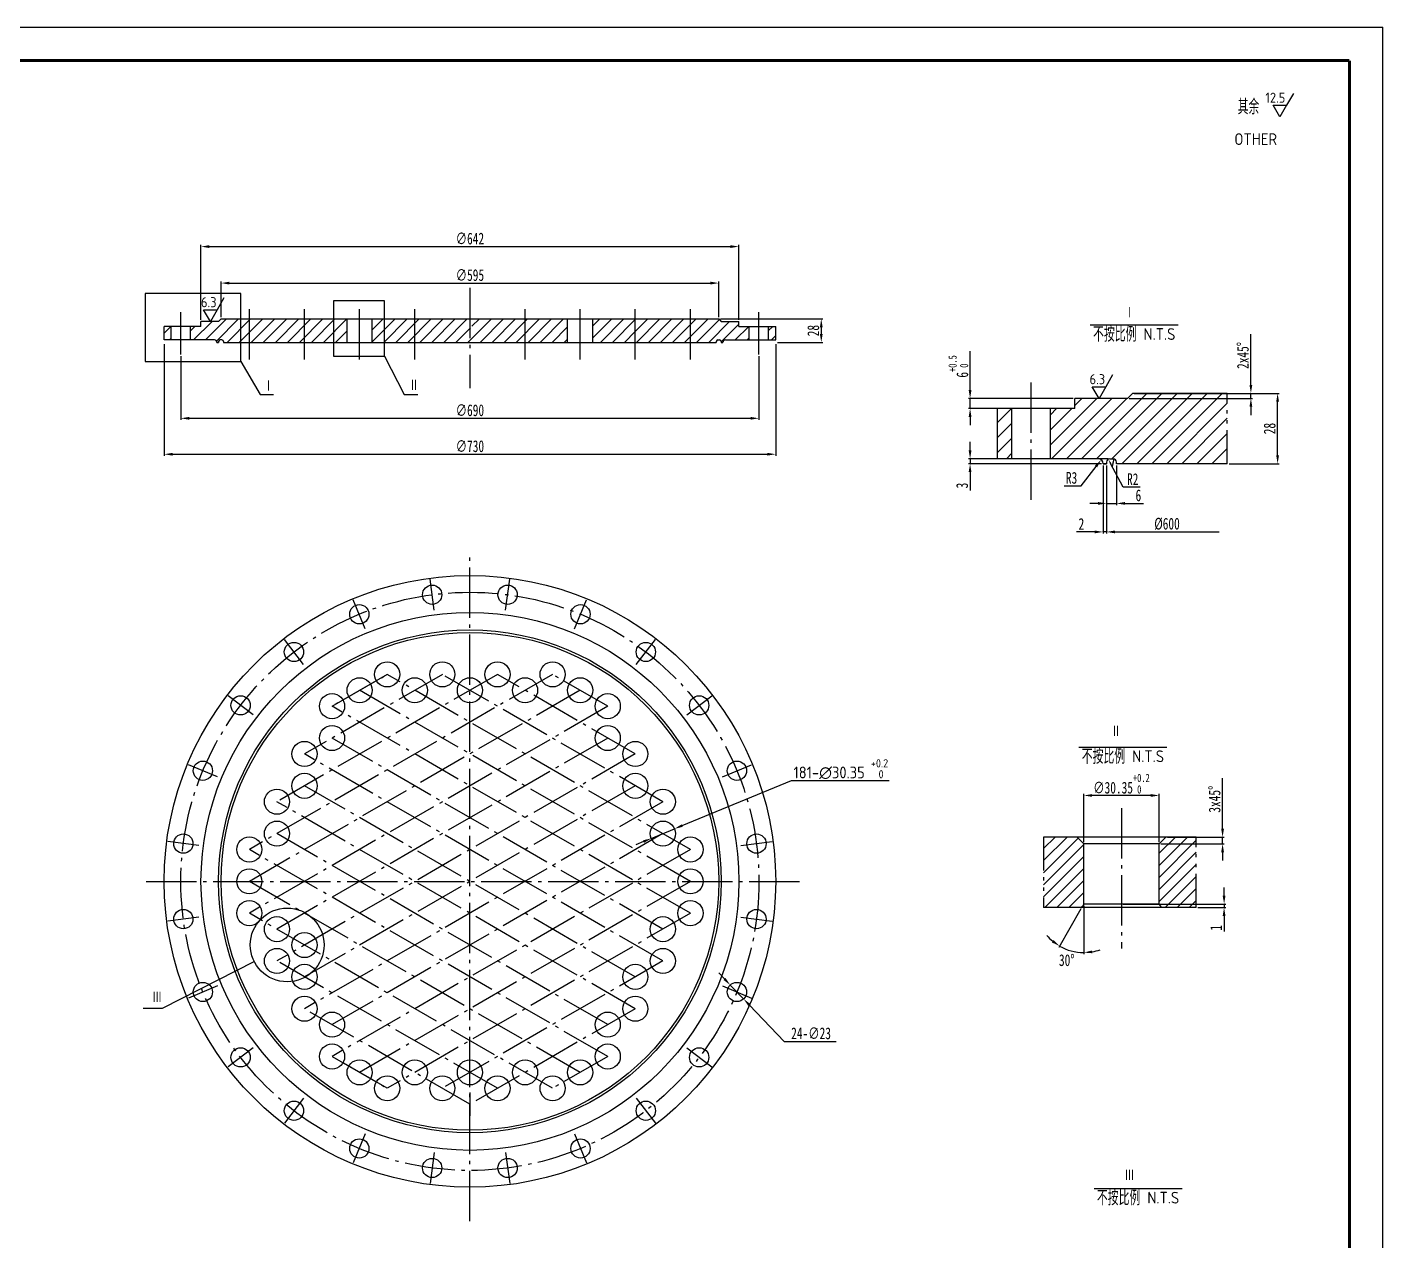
# Model space of a CAD drawing. Extents: x 3752 to 5058, y 2005 to 3221.
# Drawn here: x 4190.7 to 4595.3, y 2236.6 to 2598.7 of the extents above; entities that cross this region are included whole.
import ezdxf
from ezdxf.enums import TextEntityAlignment as Align

# ---------------------------------------------------------------- set-up
doc = ezdxf.new("R2010")
doc.units = 0
doc.linetypes.add('CENTER', pattern=[20, 15, -2, 1, -2])
doc.linetypes.add('DIVIDE', pattern=[18, 10, -2, 1, -2, 1, -2])
doc.layers.get('Defpoints').update_dxf_attribs({"linetype": 'CONTINUOUS'})
for name, color, linetype in [('1', 7, 'CONTINUOUS'), ('2', 1, 'CONTINUOUS'), ('3', 2, 'CENTER'), ('4', 6, 'DIVIDE')]:
    doc.layers.add(name, color=color, linetype=linetype)
doc.styles.add('ACISOTS', font='isocp.shx', dxfattribs={"height": 1, "bigfont": 'gbcbig.shx'})
doc.styles.add('HZ5', font='GungsuhChe.ttf', dxfattribs={"width": 0.75})
doc.dimstyles.new('2', dxfattribs={"dimtxt": 3.5, "dimasz": 2.5, "dimexe": 0.5, "dimexo": 0.5, "dimtad": 1, "dimdec": 0, "dimlfac": 2, "dimzin": 0, "dimdsep": 46, "dimtxsty": 'HZ5', "dimcen": 0, "dimadec": 0, "dimazin": 0, "dimtfac": 0.857143, "dimtdec": 0, "dimtmove": 0, "dimatfit": 0, "dimfxl": 0, "dimtvp": 1.5, "dimtolj": 1, "dimtzin": 0, "dimarcsym": 0})
doc.dimstyles.new('4', dxfattribs={"dimtxt": 3.5, "dimasz": 2.5, "dimexe": 0.5, "dimexo": 0.5, "dimtad": 1, "dimdec": 0, "dimlfac": 4, "dimzin": 0, "dimdsep": 46, "dimtxsty": 'HZ5', "dimcen": 0, "dimadec": 0, "dimazin": 0, "dimtfac": 0.857143, "dimtdec": 0, "dimtmove": 0, "dimatfit": 0, "dimfxl": 0, "dimtvp": 1.5, "dimtolj": 1, "dimtzin": 0, "dimarcsym": 0})
doc.dimstyles.new('副本2', dxfattribs={"dimtxt": 3.5, "dimasz": 2.5, "dimexe": 0.5, "dimexo": 0.5, "dimtad": 1, "dimtih": 1, "dimtoh": 1, "dimdec": 0, "dimlfac": 2, "dimzin": 0, "dimdsep": 46, "dimtxsty": 'HZ5', "dimcen": 0, "dimadec": 0, "dimazin": 0, "dimtfac": 0.857143, "dimtdec": 0, "dimtmove": 0, "dimatfit": 0, "dimfxl": 0, "dimtvp": 1.5, "dimtolj": 1, "dimtzin": 0, "dimarcsym": 0})
doc.dimstyles.new('副本4', dxfattribs={"dimtxt": 3.5, "dimasz": 2.5, "dimexe": 0.5, "dimexo": 0.5, "dimtad": 1, "dimtih": 1, "dimtoh": 1, "dimdec": 0, "dimlfac": 4, "dimzin": 0, "dimdsep": 46, "dimtxsty": 'HZ5', "dimcen": 0, "dimadec": 0, "dimazin": 0, "dimtfac": 0.857143, "dimtdec": 0, "dimtmove": 0, "dimatfit": 0, "dimfxl": 0, "dimtvp": 1.5, "dimtolj": 1, "dimtzin": 0, "dimarcsym": 0})

# ---------------------------------------------------------------- blocks, each defined once
blk = doc.blocks.new('*D100')
at = {"layer": '1', "color": 0, "lineweight": -2}
for p, q in [((4506.03, 2355.55), (4506.03, 2369.97)), ((4526.03, 2369.47), (4508.53, 2369.47)), ((4528.53, 2355.55), (4528.53, 2369.97))]:
    blk.add_line(p, q, dxfattribs=at)
at = {"layer": '1', "color": 0}
for points in [[(4508.53, 2369.89), (4508.53, 2369.06), (4506.03, 2369.47)], [(4526.03, 2369.89), (4526.03, 2369.06), (4528.53, 2369.47)]]:
    blk.add_solid(points, dxfattribs=at)
at = {"layer": 'Defpoints', "color": 0}
for p in [(4506.03, 2369.47), (4506.03, 2355.05), (4528.53, 2355.05)]:
    blk.add_point(p, dxfattribs=at)
at = {"layer": '1', "color": 0, "insert": (4517.28, 2372.96), "char_height": 3.5, "attachment_point": 5, "style": 'HZ5'}
blk.add_mtext('\\A1;\\A1;\\A0;∅30.35{\\H2.450000;\\S+0.2^  0;}', dxfattribs=at)
blk = doc.blocks.new('*D101')
at = {"layer": '1', "color": 0, "lineweight": -2}
for p, q in [((4547.91, 2339.55), (4547.91, 2342.05)), ((4517.78, 2337.05), (4548.41, 2337.05)), ((4540.1, 2336.05), (4548.41, 2336.05)), ((4547.91, 2337.05), (4547.91, 2336.05)), ((4547.91, 2333.55), (4547.91, 2328.93))]:
    blk.add_line(p, q, dxfattribs=at)
at = {"layer": '1', "color": 0}
for points in [[(4547.49, 2339.55), (4548.32, 2339.55), (4547.91, 2337.05)], [(4547.49, 2333.55), (4548.32, 2333.55), (4547.91, 2336.05)]]:
    blk.add_solid(points, dxfattribs=at)
at = {"layer": 'Defpoints', "color": 0}
for p in [(4517.28, 2337.05), (4539.6, 2336.05), (4547.91, 2336.05)]:
    blk.add_point(p, dxfattribs=at)
at = {"layer": '1', "color": 0, "insert": (4545.53, 2329.99), "char_height": 3.5, "attachment_point": 5, "rotation": 90, "style": 'HZ5'}
blk.add_mtext('\\A1;1', dxfattribs=at)
blk = doc.blocks.new('*D102')
at = {"layer": '1', "color": 0}
for p, q in [((4505.2, 2335.62), (4498.55, 2324.1)), ((4506.03, 2336.55), (4506.03, 2322.1))]:
    blk.add_line(p, q, dxfattribs=at)
for start, end in [(220.1531, 230.0766), (240, 270), (279.9234, 289.8469)]:
    blk.add_arc((4506.03, 2337.05), 14.45, start, end, dxfattribs=at)
for points in [[(4496.99, 2326.31), (4496.52, 2325.63), (4498.8, 2324.54)], [(4508.56, 2322.4), (4508.49, 2323.23), (4506.03, 2322.6)]]:
    blk.add_solid(points, dxfattribs=at)
at = {"layer": 'Defpoints', "color": 0}
for p in [(4506.03, 2355.05), (4505.45, 2336.05), (4506.03, 2337.05), (4506.03, 2337.05), (4503.52, 2322.82)]:
    blk.add_point(p, dxfattribs=at)
at = {"layer": '1', "color": 0, "insert": (4500.95, 2320.31), "char_height": 3.5, "attachment_point": 5, "style": 'HZ5'}
blk.add_mtext('\\A1;30°', dxfattribs=at)
blk = doc.blocks.new('*D103')
at = {"layer": '1', "color": 0, "lineweight": -2}
for p, q in [((4398.81, 2314.73), (4397.09, 2316.54)), ((4400.54, 2312.92), (4404.51, 2308.76)), ((4406.24, 2306.95), (4416.59, 2296.11)), ((4416.59, 2296.11), (4432.09, 2296.11))]:
    blk.add_line(p, q, dxfattribs=at)
at = {"layer": '1', "color": 0}
for points in [[(4399.12, 2315.02), (4398.51, 2314.44), (4400.54, 2312.92)], [(4406.54, 2307.24), (4405.93, 2306.66), (4404.51, 2308.76)]]:
    blk.add_solid(points, dxfattribs=at)
at = {"layer": 'Defpoints', "color": 0}
for p in [(4400.54, 2312.92), (4404.51, 2308.76)]:
    blk.add_point(p, dxfattribs=at)
at = {"layer": '1', "color": 0, "insert": (4424.65, 2298.49), "char_height": 3.5, "attachment_point": 5, "style": 'HZ5'}
blk.add_mtext('\\A1;24-∅23', dxfattribs=at)
blk = doc.blocks.new('*D104')
at = {"layer": '1', "color": 0, "lineweight": -2}
for p, q in [((4547.45, 2359.55), (4547.45, 2374.68)), ((4529.03, 2355.05), (4547.95, 2355.05)), ((4531.03, 2357.05), (4547.95, 2357.05)), ((4547.45, 2355.05), (4547.45, 2357.05)), ((4547.45, 2352.55), (4547.45, 2350.05))]:
    blk.add_line(p, q, dxfattribs=at)
at = {"layer": '1', "color": 0}
for points in [[(4547.03, 2359.55), (4547.87, 2359.55), (4547.45, 2357.05)], [(4547.03, 2352.55), (4547.87, 2352.55), (4547.45, 2355.05)]]:
    blk.add_solid(points, dxfattribs=at)
at = {"layer": 'Defpoints', "color": 0}
for p in [(4528.53, 2355.05), (4530.53, 2357.05), (4547.45, 2357.05)]:
    blk.add_point(p, dxfattribs=at)
at = {"layer": '1', "color": 0, "insert": (4545.08, 2368.36), "char_height": 3.5, "attachment_point": 5, "rotation": 90, "style": 'HZ5'}
blk.add_mtext('\\A1;3x45%%d', dxfattribs=at)
blk = doc.blocks.new('*D105')
at = {"layer": '1', "color": 0, "lineweight": -2}
for p, q in [((4231.59, 2504.15), (4231.59, 2470.77)), ((4414.09, 2504.15), (4414.09, 2470.77)), ((4234.09, 2471.27), (4411.59, 2471.27))]:
    blk.add_line(p, q, dxfattribs=at)
at = {"layer": '1', "color": 0}
for points in [[(4234.09, 2471.69), (4234.09, 2470.86), (4231.59, 2471.27)], [(4411.59, 2471.69), (4411.59, 2470.86), (4414.09, 2471.27)]]:
    blk.add_solid(points, dxfattribs=at)
at = {"layer": 'Defpoints', "color": 0}
for p in [(4231.59, 2504.65), (4414.09, 2504.65), (4414.09, 2471.27)]:
    blk.add_point(p, dxfattribs=at)
at = {"layer": '1', "color": 0, "insert": (4322.84, 2473.65), "char_height": 3.5, "attachment_point": 5, "style": 'HZ5'}
blk.add_mtext('\\A1;\\A1;∅730', dxfattribs=at)
blk = doc.blocks.new('*D106')
at = {"layer": '1', "color": 0, "lineweight": -2}
for p, q in [((4236.59, 2500.53), (4236.59, 2481.49)), ((4409.09, 2500.53), (4409.09, 2481.49)), ((4239.09, 2481.99), (4406.59, 2481.99))]:
    blk.add_line(p, q, dxfattribs=at)
at = {"layer": '1', "color": 0}
for points in [[(4239.09, 2482.41), (4239.09, 2481.58), (4236.59, 2481.99)], [(4406.59, 2482.41), (4406.59, 2481.58), (4409.09, 2481.99)]]:
    blk.add_solid(points, dxfattribs=at)
at = {"layer": 'Defpoints', "color": 0}
for p in [(4236.59, 2501.03), (4409.09, 2501.03), (4409.09, 2481.99)]:
    blk.add_point(p, dxfattribs=at)
at = {"layer": '1', "color": 0, "insert": (4322.84, 2484.37), "char_height": 3.5, "attachment_point": 5, "style": 'HZ5'}
blk.add_mtext('\\A1;\\A1;∅690', dxfattribs=at)
blk = doc.blocks.new('*D107')
at = {"layer": '1', "color": 0, "lineweight": -2}
for p, q in [((4242.59, 2511.4), (4242.59, 2533.72)), ((4245.09, 2533.22), (4400.59, 2533.22)), ((4403.09, 2511.4), (4403.09, 2533.72))]:
    blk.add_line(p, q, dxfattribs=at)
at = {"layer": '1', "color": 0}
for points in [[(4245.09, 2533.64), (4245.09, 2532.8), (4242.59, 2533.22)], [(4400.59, 2533.64), (4400.59, 2532.8), (4403.09, 2533.22)]]:
    blk.add_solid(points, dxfattribs=at)
at = {"layer": 'Defpoints', "color": 0}
for p in [(4403.09, 2533.22), (4242.59, 2510.9), (4403.09, 2510.9)]:
    blk.add_point(p, dxfattribs=at)
at = {"layer": '1', "color": 0, "insert": (4322.84, 2535.6), "char_height": 3.5, "attachment_point": 5, "style": 'HZ5'}
blk.add_mtext('\\A1;∅642', dxfattribs=at)
blk = doc.blocks.new('*D108')
at = {"layer": '1', "color": 0, "lineweight": -2}
for p, q in [((4248.59, 2512.15), (4248.59, 2522.83)), ((4251.09, 2522.33), (4394.59, 2522.33)), ((4397.09, 2512.15), (4397.09, 2522.83))]:
    blk.add_line(p, q, dxfattribs=at)
at = {"layer": '1', "color": 0}
for points in [[(4251.09, 2522.75), (4251.09, 2521.91), (4248.59, 2522.33)], [(4394.59, 2522.75), (4394.59, 2521.91), (4397.09, 2522.33)]]:
    blk.add_solid(points, dxfattribs=at)
at = {"layer": 'Defpoints', "color": 0}
for p in [(4397.09, 2522.33), (4248.59, 2511.65), (4397.09, 2511.65)]:
    blk.add_point(p, dxfattribs=at)
at = {"layer": '1', "color": 0, "insert": (4322.84, 2524.7), "char_height": 3.5, "attachment_point": 5, "style": 'HZ5'}
blk.add_mtext('\\A1;\\A1;∅595', dxfattribs=at)
blk = doc.blocks.new('*D109')
at = {"layer": '1', "color": 0, "lineweight": -2}
for p, q in [((4397.59, 2511.65), (4428.19, 2511.65)), ((4427.69, 2509.15), (4427.69, 2507.15)), ((4414.59, 2504.65), (4428.19, 2504.65))]:
    blk.add_line(p, q, dxfattribs=at)
at = {"layer": '1', "color": 0}
for points in [[(4427.28, 2509.15), (4428.11, 2509.15), (4427.69, 2511.65)], [(4427.28, 2507.15), (4428.11, 2507.15), (4427.69, 2504.65)]]:
    blk.add_solid(points, dxfattribs=at)
at = {"layer": 'Defpoints', "color": 0}
for p in [(4397.09, 2511.65), (4414.09, 2504.65), (4427.69, 2504.65)]:
    blk.add_point(p, dxfattribs=at)
at = {"layer": '1', "color": 0, "insert": (4425.32, 2508.15), "char_height": 3.5, "attachment_point": 5, "rotation": 90, "style": 'HZ5'}
blk.add_mtext('\\A1;28', dxfattribs=at)
blk = doc.blocks.new('*D162')
at = {"layer": '1', "color": 0, "lineweight": -2}
for p, q in [((4512.82, 2467.93), (4512.82, 2456.1)), ((4515.82, 2467.93), (4515.82, 2456.1)), ((4510.32, 2456.6), (4507.82, 2456.6)), ((4512.82, 2456.6), (4515.82, 2456.6)), ((4518.32, 2456.6), (4523.82, 2456.6))]:
    blk.add_line(p, q, dxfattribs=at)
at = {"layer": '1', "color": 0}
for points in [[(4510.32, 2457.02), (4510.32, 2456.19), (4512.82, 2456.6)], [(4518.32, 2457.02), (4518.32, 2456.19), (4515.82, 2456.6)]]:
    blk.add_solid(points, dxfattribs=at)
at = {"layer": 'Defpoints', "color": 0}
for p in [(4512.82, 2468.43), (4515.82, 2468.43), (4515.82, 2456.6)]:
    blk.add_point(p, dxfattribs=at)
at = {"layer": '1', "color": 0, "insert": (4522.32, 2458.98), "char_height": 3.5, "attachment_point": 5, "style": 'HZ5'}
blk.add_mtext('\\A1;6', dxfattribs=at)
blk = doc.blocks.new('*D160')
at = {"layer": '1', "color": 0, "lineweight": -2}
for p, q in [((4472.1, 2472.43), (4472.1, 2474.93)), ((4513.32, 2469.93), (4471.6, 2469.93)), ((4511.32, 2468.43), (4471.6, 2468.43)), ((4472.1, 2469.93), (4472.1, 2468.43)), ((4472.1, 2465.93), (4472.1, 2460.43))]:
    blk.add_line(p, q, dxfattribs=at)
at = {"layer": '1', "color": 0}
for points in [[(4471.68, 2472.43), (4472.52, 2472.43), (4472.1, 2469.93)], [(4471.68, 2465.93), (4472.52, 2465.93), (4472.1, 2468.43)]]:
    blk.add_solid(points, dxfattribs=at)
at = {"layer": 'Defpoints', "color": 0}
for p in [(4472.1, 2468.43), (4511.82, 2468.43), (4513.82, 2469.93)]:
    blk.add_point(p, dxfattribs=at)
at = {"layer": '1', "color": 0, "insert": (4469.73, 2461.93), "char_height": 3.5, "attachment_point": 5, "rotation": 90, "style": 'HZ5'}
blk.add_mtext('\\A1;3', dxfattribs=at)
blk = doc.blocks.new('*D159')
at = {"layer": '1', "color": 0, "lineweight": -2}
for p, q in [((4511.82, 2467.93), (4511.82, 2447.6)), ((4512.82, 2467.93), (4512.82, 2447.6)), ((4509.32, 2448.1), (4503.82, 2448.1)), ((4512.82, 2448.1), (4511.82, 2448.1)), ((4515.32, 2448.1), (4517.82, 2448.1))]:
    blk.add_line(p, q, dxfattribs=at)
at = {"layer": '1', "color": 0}
for points in [[(4509.32, 2448.52), (4509.32, 2447.68), (4511.82, 2448.1)], [(4515.32, 2448.52), (4515.32, 2447.68), (4512.82, 2448.1)]]:
    blk.add_solid(points, dxfattribs=at)
at = {"layer": 'Defpoints', "color": 0}
for p in [(4511.82, 2468.43), (4512.82, 2468.43), (4511.82, 2448.1)]:
    blk.add_point(p, dxfattribs=at)
at = {"layer": '1', "color": 0, "insert": (4505.32, 2450.48), "char_height": 3.5, "attachment_point": 5, "style": 'HZ5'}
blk.add_mtext('\\A1;2', dxfattribs=at)
blk = doc.blocks.new('*D155')
at = {"layer": '1', "color": 0}
for p, q in [((4505.21, 2461.84), (4509.7, 2467.64)), ((4500.21, 2461.84), (4505.21, 2461.84))]:
    blk.add_line(p, q, dxfattribs=at)
blk.add_solid([(4509.37, 2467.89), (4510.03, 2467.38), (4511.23, 2469.61)], dxfattribs=at)
at = {"layer": 'Defpoints', "color": 0}
for p in [(4510.32, 2468.43), (4511.23, 2469.61)]:
    blk.add_point(p, dxfattribs=at)
at = {"layer": '1', "color": 0, "insert": (4502.39, 2464.21), "char_height": 3.5, "attachment_point": 5, "style": 'HZ5'}
blk.add_mtext('\\A1;R3', dxfattribs=at)
blk = doc.blocks.new('*D158')
at = {"layer": '1', "color": 0, "lineweight": -2}
for p, q in [((4472.1, 2490.43), (4472.1, 2502.01)), ((4502.82, 2487.93), (4471.6, 2487.93)), ((4502.82, 2484.93), (4471.6, 2484.93)), ((4472.1, 2484.93), (4472.1, 2487.93)), ((4472.1, 2482.43), (4472.1, 2479.93))]:
    blk.add_line(p, q, dxfattribs=at)
at = {"layer": '1', "color": 0}
for points in [[(4471.68, 2490.43), (4472.52, 2490.43), (4472.1, 2487.93)], [(4471.68, 2482.43), (4472.52, 2482.43), (4472.1, 2484.93)]]:
    blk.add_solid(points, dxfattribs=at)
at = {"layer": 'Defpoints', "color": 0}
for p in [(4472.1, 2487.93), (4503.32, 2487.93), (4503.32, 2484.93)]:
    blk.add_point(p, dxfattribs=at)
at = {"layer": '1', "color": 0, "insert": (4468.62, 2497.47), "char_height": 3.5, "attachment_point": 5, "rotation": 90, "style": 'HZ5'}
blk.add_mtext('\\A1;\\A0;6{\\H2.450000;\\S+0.5^  0;}', dxfattribs=at)
blk = doc.blocks.new('*D157')
at = {"layer": '1', "color": 0, "lineweight": -2}
for p, q in [((4555.9, 2491.93), (4555.9, 2507.05)), ((4521.07, 2489.43), (4556.4, 2489.43)), ((4555.9, 2487.93), (4555.9, 2489.43)), ((4519.57, 2487.93), (4556.4, 2487.93)), ((4555.9, 2485.43), (4555.9, 2482.93))]:
    blk.add_line(p, q, dxfattribs=at)
at = {"layer": '1', "color": 0}
for points in [[(4555.48, 2491.93), (4556.32, 2491.93), (4555.9, 2489.43)], [(4555.48, 2485.43), (4556.32, 2485.43), (4555.9, 2487.93)]]:
    blk.add_solid(points, dxfattribs=at)
at = {"layer": 'Defpoints', "color": 0}
for p in [(4520.57, 2489.43), (4555.9, 2489.43), (4519.07, 2487.93)]:
    blk.add_point(p, dxfattribs=at)
at = {"layer": '1', "color": 0, "insert": (4553.53, 2500.74), "char_height": 3.5, "attachment_point": 5, "rotation": 90, "style": 'HZ5'}
blk.add_mtext('\\A1;2x45%%d', dxfattribs=at)
blk = doc.blocks.new('*D156')
at = {"layer": '1', "color": 0, "lineweight": -2}
for p, q in [((4549.37, 2489.43), (4564.37, 2489.43)), ((4563.87, 2470.93), (4563.87, 2486.93)), ((4549.37, 2468.43), (4564.37, 2468.43))]:
    blk.add_line(p, q, dxfattribs=at)
at = {"layer": '1', "color": 0}
for points in [[(4563.46, 2486.93), (4564.29, 2486.93), (4563.87, 2489.43)], [(4563.46, 2470.93), (4564.29, 2470.93), (4563.87, 2468.43)]]:
    blk.add_solid(points, dxfattribs=at)
at = {"layer": 'Defpoints', "color": 0}
for p in [(4548.87, 2489.43), (4563.87, 2489.43), (4548.87, 2468.43)]:
    blk.add_point(p, dxfattribs=at)
at = {"layer": '1', "color": 0, "insert": (4561.5, 2478.93), "char_height": 3.5, "attachment_point": 5, "rotation": 90, "style": 'HZ5'}
blk.add_mtext('\\A1;28', dxfattribs=at)
blk = doc.blocks.new('*D161')
at = {"layer": '1', "color": 0, "lineweight": -2}
for p, q in [((4512.82, 2467.93), (4512.82, 2447.6)), ((4515.32, 2448.1), (4546.45, 2448.1))]:
    blk.add_line(p, q, dxfattribs=at)
at = {"layer": '1', "color": 0}
blk.add_solid([(4515.32, 2448.52), (4515.32, 2447.68), (4512.82, 2448.1)], dxfattribs=at)
at = {"layer": 'Defpoints', "color": 0}
for p in [(4512.82, 2468.43), (4546.45, 2448.1), (4546.45, 2448.1)]:
    blk.add_point(p, dxfattribs=at)
at = {"layer": '1', "color": 0, "insert": (4530.88, 2450.48), "char_height": 3.5, "attachment_point": 5, "style": 'HZ5'}
blk.add_mtext('\\A1;%%c600', dxfattribs=at)
blk = doc.blocks.new('_None')
blk = doc.blocks.new('*D154')
at = {"layer": '1', "color": 0}
for p, q in [((4517.83, 2461.47), (4514.05, 2468.49)), ((4522.83, 2461.47), (4517.83, 2461.47))]:
    blk.add_line(p, q, dxfattribs=at)
blk.add_solid([(4514.27, 2468.6), (4513.83, 2468.37), (4513.34, 2469.81)], dxfattribs=at)
at = {"layer": 'Defpoints', "color": 0}
for p in [(4513.34, 2469.81), (4513.82, 2468.93)]:
    blk.add_point(p, dxfattribs=at)
at = {"layer": '1', "color": 0, "insert": (4520.64, 2463.84), "char_height": 3.5, "attachment_point": 5, "style": 'HZ5'}
blk.add_mtext('\\A1;R2', dxfattribs=at)

msp = doc.modelspace()

# ---------------------------------------------------------------- hatches: boundary and pattern name
at = {"layer": '1'}
h = msp.add_hatch(dxfattribs=at)
h.set_pattern_fill('ANSI31', color=256, scale=0.8, style=0)
h.paths.add_polyline_path([(4322.84, 2511.648), (4306.386, 2511.648), (4306.386, 2504.648), (4322.263, 2504.648), (4322.84, 2505.225)])
h.paths.add_polyline_path([(4306.386, 2511.648), (4297.371, 2511.648), (4297.371, 2504.648), (4306.386, 2504.648)])
h.paths.add_polyline_path([(4297.371, 2511.648), (4293.681, 2511.648), (4293.681, 2504.648), (4297.371, 2504.648)])
h.paths.add_polyline_path([(4286.181, 2511.648), (4282.176, 2511.648), (4282.176, 2504.648), (4286.181, 2504.648)])
h.paths.add_polyline_path([(4282.176, 2511.648), (4273.477, 2511.648), (4273.477, 2504.648), (4282.176, 2504.648)])
h.paths.add_polyline_path([(4273.477, 2511.648), (4257.023, 2511.648), (4257.023, 2504.648), (4273.477, 2504.648)])
h.paths.add_polyline_path([(4257.023, 2511.648), (4254.451, 2511.648), (4254.451, 2504.648), (4257.023, 2504.648)])
h.paths.add_polyline_path([(4254.451, 2511.648), (4248.59, 2511.648), (4247.84, 2510.898), (4242.59, 2510.898), (4242.59, 2509.398), (4239.465, 2509.398), (4239.465, 2505.398), (4246.59, 2505.398, -0.4142136), (4247.34, 2504.648), (4247.84, 2504.648), (4247.84, 2504.898, -0.4142136), (4248.34, 2505.398), (4248.84, 2505.398, -0.4142136), (4249.34, 2504.898), (4249.34, 2504.648), (4254.451, 2504.648)])
h.paths.add_polyline_path([(4233.715, 2509.398), (4231.59, 2509.398), (4231.59, 2505.398), (4233.715, 2505.398)])
h = msp.add_hatch(dxfattribs=at)
h.set_pattern_fill('ANSI31', color=256, scale=0.8, style=0)
h.set_pattern_definition([(45, (2323.186, 1633.491), (-1.7960512, 1.7960512), [])])
h.paths.add_polyline_path([(4339.295, 2504.648), (4339.295, 2511.648), (4322.84, 2511.648), (4322.84, 2509.798), (4323.965, 2509.148), (4323.965, 2508.398), (4324.34, 2508.398), (4324.34, 2504.648)])
h.paths.add_polyline_path([(4351.999, 2504.648), (4351.999, 2511.648), (4339.295, 2511.648), (4339.295, 2504.648)])
h.paths.add_polyline_path([(4372.204, 2504.648), (4372.204, 2511.648), (4359.499, 2511.648), (4359.499, 2504.648)])
h = msp.add_hatch(dxfattribs=at)
h.set_pattern_fill('ANSI31', color=256, scale=0.8, style=0)
h.paths.add_polyline_path([(4388.658, 2511.648), (4372.204, 2511.648), (4372.204, 2504.648), (4388.658, 2504.648)])
h.paths.add_polyline_path([(4406.215, 2509.398), (4403.09, 2509.398), (4403.09, 2510.898), (4397.84, 2510.898), (4397.09, 2511.648), (4388.658, 2511.648), (4388.658, 2504.648), (4396.34, 2504.648), (4396.34, 2504.898, -0.4142136), (4396.84, 2505.398), (4397.34, 2505.398, -0.4142136), (4397.84, 2504.898), (4397.84, 2504.648), (4398.34, 2504.648, -0.4142136), (4399.09, 2505.398), (4406.215, 2505.398)])
h.paths.add_polyline_path([(4414.09, 2509.398), (4411.965, 2509.398), (4411.965, 2505.398), (4414.09, 2505.398)])
h = msp.add_hatch(dxfattribs=at)
h.set_pattern_fill('ANSI31', color=256, style=0)
h.set_pattern_definition([(45, (-5240.63, -841.7293), (-2.245064, 2.245064), [])])
h.paths.add_polyline_path([(4548.867, 2489.426), (4520.566, 2489.426), (4519.066, 2487.926), (4503.316, 2487.926), (4503.316, 2484.926), (4496.066, 2484.926), (4496.066, 2469.926), (4510.316, 2469.926, -0.4142136), (4511.816, 2468.426), (4512.816, 2468.426), (4512.816, 2468.926, -0.4142136), (4513.816, 2469.926), (4514.816, 2469.926, -0.4142136), (4515.816, 2468.926), (4515.816, 2468.426), (4548.867, 2468.426)])
h.paths.add_polyline_path([(4484.566, 2484.926), (4480.316, 2484.926), (4480.316, 2469.926), (4484.566, 2469.926)])
h = msp.add_hatch(dxfattribs=at)
h.set_pattern_fill('ANSI31', color=256, scale=0.8, style=0)
h.set_pattern_definition([(45, (2521.7528, 1807.4212), (-1.7960512, 1.7960512), [])])
h.paths.add_polyline_path([(4539.6, 2357.052), (4530.531, 2357.052), (4528.531, 2355.052), (4528.531, 2337.052), (4529.109, 2336.052), (4539.6, 2336.052)])
h.paths.add_polyline_path([(4494.015, 2336.052), (4505.454, 2336.052), (4506.031, 2337.052), (4506.031, 2355.052), (4504.031, 2357.052), (4494.015, 2357.052)])

# ---------------------------------------------------------------- linework, layer by layer
for p, q in [((3754.291, 2598.696), (4595.291, 2598.696)), ((4001.291, 2598.696), (4595.291, 2598.696)), ((4001.291, 2598.696), (4595.291, 2598.696)), ((4595.291, 2004.696), (4595.291, 2598.696)), ((4568.595, 2578.911), (4566.574, 2575.411)), ((4562.533, 2575.411), (4566.574, 2575.411)), ((4564.554, 2571.911), (4562.533, 2575.411)), ((4566.574, 2575.411), (4564.554, 2571.911)), ((4249.447, 2517.898), (4247.426, 2514.398)), ((4243.385, 2514.398), (4247.426, 2514.398)), ((4245.406, 2510.898), (4243.385, 2514.398)), ((4247.426, 2514.398), (4245.406, 2510.898)), ((4322.44, 2508.417), (4322.84, 2508.818)), ((4322.84, 2508.818), (4322.998, 2508.976)), ((4507.951, 2509.838), (4534.215, 2509.838)), ((4321.34, 2507.318), (4321.69, 2507.667)), ((4321.715, 2507.693), (4322.44, 2508.417)), ((4322.263, 2504.648), (4322.84, 2505.225)), ((4322.84, 2505.225), (4323.965, 2506.35)), ((4323.965, 2506.35), (4324.34, 2506.725)), ((4297.371, 2500.563), (4303.215, 2489.108)), ((4254.451, 2498.964), (4260.206, 2489.108)), ((4260.206, 2489.108), (4264.276, 2489.108)), ((4303.215, 2489.108), (4307.285, 2489.108)), ((4515.004, 2469.908), (4514.53, 2467.597)), ((4504.571, 2383.884), (4530.835, 2383.884)), ((4386.207, 2360.486), (4418.77, 2373.955)), ((4418.77, 2373.955), (4447.944, 2373.955)), ((4376.966, 2356.664), (4383.896, 2359.53)), ((4374.656, 2355.708), (4372.346, 2354.753)), ((4258.53, 2319.985), (4230.987, 2305.886)), ((4230.987, 2305.886), (4225.364, 2305.886)), ((4509.092, 2252.19), (4535.355, 2252.19))]:
    msp.add_line(p, q, dxfattribs=at)
for points in [[(4225.927, 2498.964), (4254.451, 2498.964), (4254.451, 2519.216), (4225.927, 2519.216)], [(4282.176, 2500.563), (4297.371, 2500.563), (4297.371, 2517.084), (4282.176, 2517.084)]]:
    msp.add_lwpolyline(points, close=True, dxfattribs=at)
msp.add_polyline3d([(4514.625, 2494.926, 0), (4512.604, 2491.426, 0), (4510.584, 2487.926, 0), (4508.563, 2491.426, 0), (4512.604, 2491.426, 0)], dxfattribs=at)
msp.add_circle((4268.299, 2324.868), 11.003, dxfattribs=at)
for points in [[(4514.476, 2468.482), (4514.967, 2468.387), (4515.004, 2469.908)], [(4386.047, 2360.871), (4386.366, 2360.101), (4383.896, 2359.53)], [(4374.496, 2356.093), (4374.815, 2355.323), (4376.966, 2356.664)]]:
    msp.add_solid(points, dxfattribs=at)
at = {"layer": '2'}
for p, q in [((4242.59, 2509.398), (4231.59, 2509.398)), ((4231.59, 2505.398), (4231.59, 2509.398)), ((4233.715, 2505.398), (4233.715, 2509.398)), ((4239.465, 2505.398), (4239.465, 2509.398)), ((4242.59, 2509.398), (4242.59, 2510.898)), ((4247.84, 2510.898), (4242.59, 2510.898)), ((4248.59, 2511.648), (4247.84, 2510.898)), ((4248.59, 2511.648), (4397.09, 2511.648)), ((4286.181, 2504.648), (4286.181, 2511.648)), ((4293.681, 2504.648), (4293.681, 2511.648)), ((4351.999, 2504.648), (4351.999, 2511.648)), ((4359.499, 2504.648), (4359.499, 2511.648)), ((4397.09, 2511.648), (4397.84, 2510.898)), ((4397.84, 2510.898), (4403.09, 2510.898)), ((4403.09, 2509.398), (4403.09, 2510.898)), ((4403.09, 2509.398), (4414.09, 2509.398)), ((4406.215, 2505.398), (4406.215, 2509.398)), ((4411.965, 2505.398), (4411.965, 2509.398)), ((4414.09, 2505.398), (4414.09, 2509.398)), ((4246.59, 2505.398), (4231.59, 2505.398)), ((4247.34, 2504.648), (4247.84, 2504.648)), ((4247.84, 2504.648), (4247.34, 2504.648)), ((4247.34, 2504.648), (4247.84, 2504.648)), ((4247.84, 2504.898), (4247.84, 2504.648)), ((4248.84, 2505.398), (4248.34, 2505.398)), ((4249.34, 2504.898), (4249.34, 2504.648)), ((4249.34, 2504.648), (4396.34, 2504.648)), ((4396.34, 2504.898), (4396.34, 2504.648)), ((4396.84, 2505.398), (4397.34, 2505.398)), ((4397.84, 2504.898), (4397.84, 2504.648)), ((4397.84, 2504.648), (4398.34, 2504.648)), ((4397.84, 2504.648), (4398.34, 2504.648)), ((4398.34, 2504.648), (4397.84, 2504.648)), ((4397.84, 2504.648), (4398.34, 2504.648)), ((4399.09, 2505.398), (4414.09, 2505.398)), ((4519.066, 2487.926), (4520.566, 2489.426)), ((4548.867, 2489.426), (4520.566, 2489.426)), ((4480.316, 2469.926), (4480.316, 2484.926)), ((4503.316, 2484.926), (4480.316, 2484.926)), ((4484.566, 2469.926), (4484.566, 2484.926)), ((4496.066, 2469.926), (4496.066, 2484.926)), ((4519.066, 2487.926), (4503.316, 2487.926)), ((4503.316, 2484.926), (4503.316, 2487.926)), ((4510.316, 2469.926), (4480.316, 2469.926)), ((4511.816, 2468.426), (4512.816, 2468.426)), ((4512.816, 2468.426), (4511.816, 2468.426)), ((4512.816, 2468.926), (4512.816, 2468.426)), ((4513.816, 2469.926), (4514.816, 2469.926)), ((4515.816, 2468.426), (4515.816, 2468.926)), ((4548.867, 2468.426), (4515.816, 2468.426)), ((4539.6, 2357.052), (4494.015, 2357.052)), ((4506.031, 2355.052), (4504.031, 2357.052)), ((4528.531, 2355.052), (4506.031, 2355.052)), ((4506.031, 2337.052), (4506.031, 2355.052)), ((4528.531, 2355.052), (4530.531, 2357.052)), ((4528.531, 2337.052), (4528.531, 2355.052)), ((4539.6, 2336.052), (4494.015, 2336.052)), ((4506.031, 2337.052), (4505.454, 2336.052)), ((4528.531, 2337.052), (4506.031, 2337.052)), ((4528.531, 2337.052), (4529.109, 2336.052))]:
    msp.add_line(p, q, dxfattribs=at)
at = {"layer": '2', "const_width": 0.9}
for points in [[(3779.291, 2588.696), (4585.291, 2588.696)], [(4585.291, 2014.696), (4585.291, 2588.696)]]:
    msp.add_lwpolyline(points, dxfattribs=at)
at = {"layer": '2'}
for centre, radius in [((4322.84, 2343.847), 91.25), ((4311.583, 2429.359), 2.875), ((4334.098, 2429.359), 2.875), ((4322.84, 2343.847), 80.25), ((4289.834, 2423.532), 2.875), ((4355.847, 2423.532), 2.875), ((4322.84, 2343.847), 75), ((4322.84, 2343.847), 74.25), ((4270.335, 2412.274), 2.875), ((4375.346, 2412.274), 2.875), ((4298.159, 2405.597), 3.75), ((4314.613, 2405.597), 3.75), ((4331.068, 2405.597), 3.75), ((4347.522, 2405.597), 3.75), ((4289.931, 2400.847), 3.75), ((4306.386, 2400.847), 3.75), ((4322.84, 2400.847), 3.75), ((4339.295, 2400.847), 3.75), ((4355.749, 2400.847), 3.75), ((4254.414, 2396.353), 2.875), ((4281.704, 2396.097), 3.75), ((4363.977, 2396.097), 3.75), ((4391.267, 2396.353), 2.875), ((4281.704, 2386.597), 3.75), ((4363.977, 2386.597), 3.75), ((4273.477, 2381.847), 3.75), ((4372.204, 2381.847), 3.75), ((4243.156, 2376.853), 2.875), ((4402.525, 2376.853), 2.875), ((4273.477, 2372.347), 3.75), ((4372.204, 2372.347), 3.75), ((4265.25, 2367.597), 3.75), ((4380.431, 2367.597), 3.75), ((4265.25, 2358.097), 3.75), ((4380.431, 2358.097), 3.75), ((4237.328, 2355.105), 2.875), ((4257.023, 2353.347), 3.75), ((4388.658, 2353.347), 3.75), ((4408.353, 2355.105), 2.875), ((4257.023, 2343.847), 3.75), ((4388.658, 2343.847), 3.75), ((4237.328, 2332.589), 2.875), ((4257.023, 2334.347), 3.75), ((4388.658, 2334.347), 3.75), ((4408.353, 2332.589), 2.875), ((4265.25, 2329.597), 3.75), ((4380.431, 2329.597), 3.75), ((4273.477, 2324.847), 3.75), ((4265.25, 2320.097), 3.75), ((4380.431, 2320.097), 3.75), ((4273.477, 2315.347), 3.75), ((4372.204, 2315.347), 3.75), ((4243.156, 2310.841), 2.875), ((4402.525, 2310.841), 2.875), ((4273.477, 2305.847), 3.75), ((4372.204, 2305.847), 3.75), ((4281.704, 2301.097), 3.75), ((4363.977, 2301.097), 3.75), ((4254.414, 2291.341), 2.875), ((4281.704, 2291.597), 3.75), ((4363.977, 2291.597), 3.75), ((4391.267, 2291.341), 2.875), ((4289.931, 2286.847), 3.75), ((4306.386, 2286.847), 3.75), ((4322.84, 2286.847), 3.75), ((4339.295, 2286.847), 3.75), ((4355.749, 2286.847), 3.75), ((4298.159, 2282.097), 3.75), ((4314.613, 2282.097), 3.75), ((4331.068, 2282.097), 3.75), ((4347.522, 2282.097), 3.75), ((4270.335, 2275.42), 2.875), ((4375.346, 2275.42), 2.875), ((4289.834, 2264.162), 2.875), ((4355.847, 2264.162), 2.875), ((4311.583, 2258.335), 2.875), ((4334.098, 2258.335), 2.875)]:
    msp.add_circle(centre, radius, dxfattribs=at)
for centre, radius, start, end in [((4246.59, 2504.648), 0.75, 0, 90), ((4248.34, 2504.898), 0.5, 90, 180), ((4248.84, 2504.898), 0.5, 0, 90), ((4396.84, 2504.898), 0.5, 90, 180), ((4397.34, 2504.898), 0.5, 0, 90), ((4399.09, 2504.648), 0.75, 90, 180), ((4510.316, 2468.426), 1.5, 0, 90), ((4513.816, 2468.926), 1, 90, 180), ((4514.816, 2468.926), 1, 0, 90)]:
    msp.add_arc(centre, radius, start, end, dxfattribs=at)
at = {"layer": '3'}
for p, q in [((4322.84, 2520.885), (4322.84, 2491.012)), ((4236.59, 2501.031), (4236.59, 2513.677)), ((4257.023, 2499.546), (4257.023, 2514.525)), ((4273.477, 2499.546), (4273.477, 2514.525)), ((4289.931, 2499.546), (4289.931, 2514.525)), ((4306.386, 2499.546), (4306.386, 2514.525)), ((4339.295, 2499.546), (4339.295, 2514.525)), ((4355.749, 2499.546), (4355.749, 2514.525)), ((4372.204, 2499.546), (4372.204, 2514.525)), ((4388.658, 2499.546), (4388.658, 2514.525)), ((4409.09, 2501.031), (4409.09, 2513.677)), ((4490.316, 2457.691), (4490.316, 2493.964)), ((4322.84, 2242.457), (4322.84, 2442.118)), ((4312.195, 2424.709), (4310.97, 2434.009)), ((4333.486, 2424.709), (4334.711, 2434.009)), ((4291.629, 2419.198), (4288.039, 2427.865)), ((4354.052, 2419.198), (4357.642, 2427.865)), ((4273.19, 2408.553), (4267.48, 2415.995)), ((4372.491, 2408.553), (4378.201, 2415.995)), ((4347.522, 2405.597), (4257.023, 2353.347)), ((4331.068, 2405.597), (4265.25, 2367.597)), ((4314.613, 2405.597), (4273.477, 2381.847)), ((4298.159, 2405.597), (4281.704, 2396.097)), ((4281.704, 2396.097), (4298.159, 2405.597)), ((4388.658, 2353.347), (4298.159, 2405.597)), ((4380.431, 2367.597), (4314.613, 2405.597)), ((4372.204, 2381.847), (4331.068, 2405.597)), ((4363.977, 2396.097), (4347.522, 2405.597)), ((4355.749, 2400.847), (4257.023, 2343.847)), ((4388.658, 2343.847), (4289.931, 2400.847)), ((4258.135, 2393.497), (4250.693, 2399.208)), ((4363.977, 2396.097), (4257.023, 2334.347)), ((4388.658, 2334.347), (4281.704, 2396.097)), ((4387.546, 2393.497), (4394.988, 2399.208)), ((4363.977, 2386.597), (4265.25, 2329.597)), ((4380.431, 2329.597), (4281.704, 2386.597)), ((4372.204, 2381.847), (4265.25, 2320.097)), ((4380.431, 2320.097), (4273.477, 2381.847)), ((4247.489, 2375.059), (4238.823, 2378.648)), ((4398.192, 2375.059), (4406.858, 2378.648)), ((4372.204, 2315.347), (4273.477, 2372.347)), ((4372.204, 2372.347), (4273.477, 2315.347)), ((4372.204, 2305.847), (4265.25, 2367.597)), ((4380.431, 2367.597), (4273.477, 2305.847)), ((4517.281, 2365.682), (4517.281, 2323.796)), ((4241.978, 2354.493), (4232.678, 2355.717)), ((4363.977, 2301.097), (4265.25, 2358.097)), ((4380.431, 2358.097), (4281.704, 2301.097)), ((4403.703, 2354.493), (4413.003, 2355.717)), ((4363.977, 2291.597), (4257.023, 2353.347)), ((4388.658, 2353.347), (4281.704, 2291.597)), ((4226.214, 2343.847), (4421.212, 2343.847)), ((4355.749, 2286.847), (4257.023, 2343.847)), ((4388.658, 2343.847), (4289.931, 2286.847)), ((4241.978, 2333.201), (4232.678, 2331.977)), ((4347.522, 2282.097), (4257.023, 2334.347)), ((4388.658, 2334.347), (4298.159, 2282.097)), ((4403.703, 2333.201), (4413.003, 2331.977)), ((4331.068, 2282.097), (4265.25, 2320.097)), ((4380.431, 2320.097), (4314.613, 2282.097)), ((4247.489, 2312.635), (4238.823, 2309.046)), ((4398.192, 2312.635), (4406.858, 2309.046)), ((4322.84, 2277.347), (4273.477, 2305.847)), ((4372.204, 2305.847), (4322.84, 2277.347)), ((4258.135, 2294.197), (4250.693, 2288.486)), ((4387.546, 2294.197), (4394.988, 2288.486)), ((4298.159, 2282.097), (4281.704, 2291.597)), ((4281.704, 2291.597), (4298.159, 2282.097)), ((4363.977, 2291.597), (4347.522, 2282.097)), ((4273.19, 2279.141), (4267.48, 2271.699)), ((4322.84, 2280.847), (4322.84, 2273.847)), ((4372.491, 2279.141), (4378.201, 2271.699)), ((4291.629, 2268.496), (4288.039, 2259.829)), ((4354.052, 2268.496), (4357.642, 2259.829)), ((4312.195, 2262.985), (4310.97, 2253.685)), ((4333.486, 2262.985), (4334.711, 2253.685))]:
    msp.add_line(p, q, dxfattribs=at)
msp.add_circle((4322.84, 2343.847), 86.25, dxfattribs=at)
at = {"layer": '4'}
for p, q in [((4548.867, 2468.426), (4548.867, 2489.426)), ((4494.015, 2357.052), (4494.015, 2336.052)), ((4539.6, 2336.052), (4539.6, 2357.052))]:
    msp.add_line(p, q, dxfattribs=at)

# ---------------------------------------------------------------- texts
at = {"layer": '1', "style": 'ACISOTS'}
for s, height, p in [('其余', 4.5, (4551.941, 2572.648)), ('12.5', 3, (4560.233, 2576.14)), ('OTHER', 3.5, (4550.966, 2563.525)), ('6.3', 3, (4242.585, 2515.127)), ('不按比例', 4.5, (4508.8, 2504.825)), ('N.T.S', 3.5, (4523.863, 2505.374)), ('Ⅰ', 3.5, (4261.276, 2489.926)), ('Ⅱ', 3.5, (4304.659, 2490.087)), ('不按比例', 4.5, (4505.419, 2378.871)), ('+0.2', 2.45, (4442.503, 2377.847)), ('N.T.S', 3.5, (4520.483, 2379.42)), ('181-∅30.35', 3.5, (4419.395, 2374.58)), (' 0', 2.45, (4443.382, 2374.58)), ('Ⅲ', 3.5, (4227.996, 2307.548)), ('不按比例', 4.5, (4509.94, 2247.177)), ('N.T.S', 3.5, (4525.003, 2247.726))]:
    msp.add_text(s, height=height, dxfattribs=at).set_placement(p)
at = {"layer": '1', "color": 0, "linetype": 'Continuous', "style": 'ACISOTS'}
for s, p in [('Ⅰ', (4519.73, 2513.558)), ('Ⅱ', (4515.635, 2388.644)), ('Ⅲ', (4519.651, 2256.195))]:
    msp.add_text(s, height=3.5, dxfattribs=at).set_placement(p, align=Align.MIDDLE)
at = {"layer": '1', "style": 'ACISOTS'}
msp.add_text('6.3', height=3, rotation=360, dxfattribs=at).set_placement((4507.763, 2492.154))

# ---------------------------------------------------------------- dimensions: what is measured, and where the dimension line sits
at = {"layer": '1'}
for base, p1, p2, text, dimstyle, override, picture, middle in [((4403.09, 2533.22), (4242.59, 2510.898), (4403.09, 2510.898), '∅<>', '4', {"dimtxsty": 'ACISOTS'}, '*D107', (4322.84, 2535.595)), ((4397.09, 2522.329), (4248.59, 2511.648), (4397.09, 2511.648), '\\A1;∅595', '4', {"dimtxsty": 'ACISOTS'}, '*D108', (4322.84, 2524.704)), ((4414.09, 2471.272), (4231.59, 2504.648), (4414.09, 2504.648), '\\A1;∅730', '4', {"dimtxsty": 'ACISOTS'}, '*D105', (4322.84, 2473.647)), ((4409.09, 2481.994), (4236.59, 2501.031), (4409.09, 2501.031), '\\A1;∅690', '4', {"dimtxsty": 'ACISOTS'}, '*D106', (4322.84, 2484.369)), ((4546.448, 2448.102), (4512.816, 2468.426), (4546.448, 2448.102), '%%c600', '2', {"dimtxsty": 'ACISOTS', "dimblk2": 'None', "dimsah": 1}, '*D161', (4530.882, 2450.477)), ((4506.031, 2369.473), (4528.531, 2355.052), (4506.031, 2355.052), '\\A1;\\A0;∅30.35{\\H2.450000;\\S+0.2^  0;}', '4', {"dimtxsty": 'ACISOTS'}, '*D100', (4517.281, 2372.957))]:
    dim = msp.add_linear_dim(base=base, p1=p1, p2=p2, text=text, dimstyle=dimstyle, override=override, dxfattribs=at)
    dim.commit()
    dim.dimension.update_dxf_attribs({"geometry": picture, "text_midpoint": middle})
for base, p1, p2, dimstyle, picture, middle in [((4427.692, 2504.648), (4397.09, 2511.648), (4414.09, 2504.648), '4', '*D109', (4425.317, 2508.148)), ((4472.101, 2468.426), (4513.816, 2469.926), (4511.816, 2468.426), '2', '*D160', (4469.726, 2461.926))]:
    dim = msp.add_linear_dim(base=base, p1=p1, p2=p2, angle=90, dimstyle=dimstyle, override={"dimtxsty": 'ACISOTS'}, dxfattribs=at)
    dim.commit()
    dim.dimension.update_dxf_attribs({"geometry": picture, "text_midpoint": middle})
for base, p1, p2, text, dimstyle, picture, middle in [((4472.101, 2487.926), (4503.316, 2484.926), (4503.316, 2487.926), '\\A0;6{\\H2.450000;\\S+0.5^  0;}', '2', '*D158', (4468.618, 2497.466)), ((4555.9, 2489.426), (4519.066, 2487.926), (4520.566, 2489.426), '2x45%%d', '2', '*D157', (4553.525, 2500.738)), ((4563.873, 2489.426), (4548.867, 2468.426), (4548.867, 2489.426), '28', '2', '*D156', (4561.498, 2478.926)), ((4547.451, 2357.052), (4528.531, 2355.052), (4530.531, 2357.052), '3x45%%d', '4', '*D104', (4545.076, 2368.364)), ((4547.906, 2336.052), (4517.281, 2337.052), (4539.6, 2336.052), '1', '4', '*D101', (4545.531, 2329.989))]:
    dim = msp.add_linear_dim(base=base, p1=p1, p2=p2, angle=90, text=text, dimstyle=dimstyle, override={"dimtxsty": 'ACISOTS'}, dxfattribs=at)
    dim.commit()
    dim.dimension.update_dxf_attribs({"geometry": picture, "text_midpoint": middle})
for center, mpoint, override, picture, middle in [((4510.316, 2468.426), (4511.235, 2469.611), {"dimtxsty": 'ACISOTS', "dimtmove": 1, "dimatfit": 3}, '*D155', (4505.205, 2461.838)), ((4513.816, 2468.926), (4513.342, 2469.806), {"dimasz": 1.5, "dimtxsty": 'ACISOTS', "dimtmove": 1, "dimatfit": 3}, '*D154', (4517.827, 2461.468))]:
    dim = msp.add_radius_dim(center=center, mpoint=mpoint, dimstyle='副本2', override=override, dxfattribs=at)
    dim.commit()
    dim.dimension.update_dxf_attribs({"geometry": picture, "text_midpoint": middle, "dimtype": 164})
for base, p2, picture, middle in [((4511.816, 2448.102), (4511.816, 2468.426), '*D159', (4505.316, 2450.477)), ((4515.816, 2456.603), (4515.816, 2468.426), '*D162', (4522.316, 2458.978))]:
    dim = msp.add_linear_dim(base=base, p1=(4512.816, 2468.426), p2=p2, dimstyle='2', override={"dimtxsty": 'ACISOTS'}, dxfattribs=at)
    dim.commit()
    dim.dimension.update_dxf_attribs({"geometry": picture, "text_midpoint": middle})
dim = msp.add_angular_dim_2l(base=(4503.522, 2322.819), line1=((4506.031, 2337.052), (4505.454, 2336.052)), line2=((4506.031, 2337.052), (4506.031, 2355.052)), dimstyle='副本4', override={"dimtxsty": 'ACISOTS', "dimtmove": 2, "dimatfit": 3}, dxfattribs=at)
dim.commit()
dim.dimension.update_dxf_attribs({"geometry": '*D102', "text_midpoint": (4500.955, 2320.314), "dimtype": 162})
dim = msp.add_diameter_dim_2p(p1=(4400.54, 2312.92), p2=(4404.51, 2308.761), text='24-<>', dimstyle='副本4', override={"dimtxsty": 'ACISOTS'}, dxfattribs=at)
dim.commit()
dim.dimension.update_dxf_attribs({"geometry": '*D103', "text_midpoint": (4424.648, 2296.11), "dimtype": 163})

doc.saveas('drawing.dxf')
